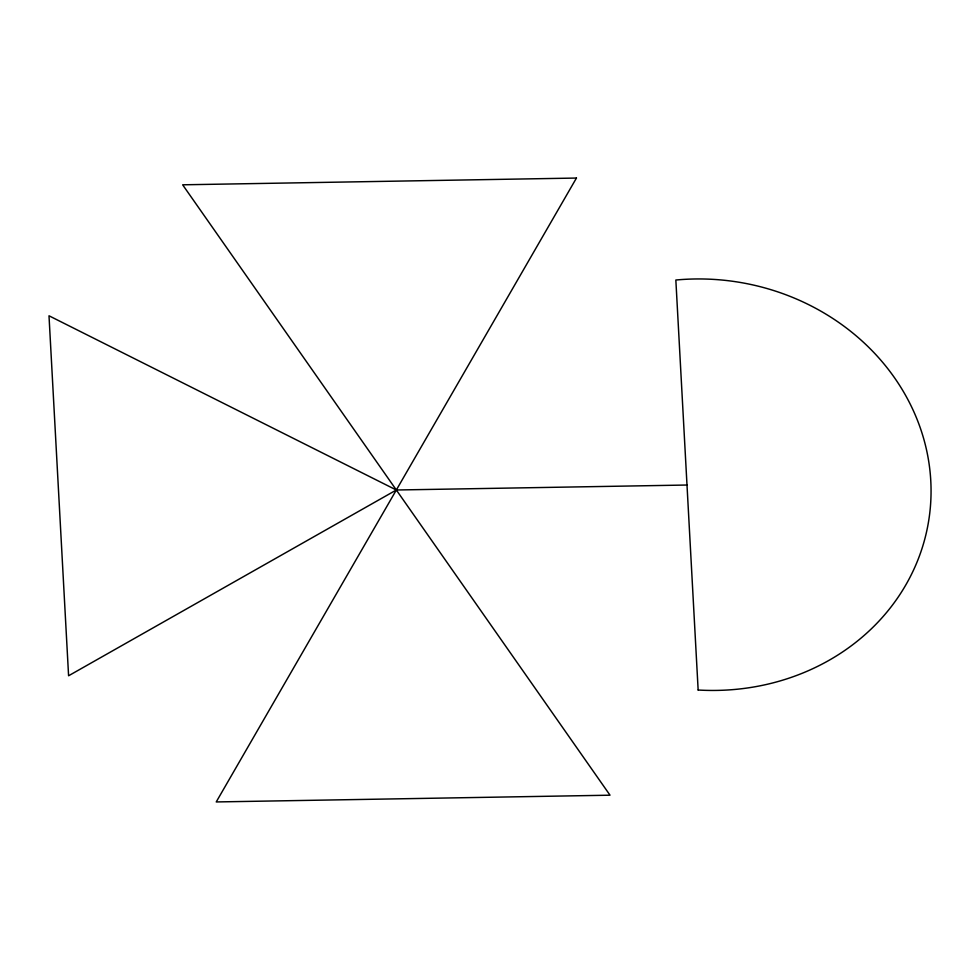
<?xml version="1.0" encoding="UTF-8"?>
<svg xmlns="http://www.w3.org/2000/svg" width="980" height="980" viewBox="0 0 980 980"><rect width="100%" height="100%" fill="white"/><g stroke="black" fill="none" stroke-linecap="round" stroke-linejoin="round"><path stroke-width="1.47" d="M396.337 490L68.588 675.771L49 315.781L396.337 490L686.992 485.027M576.448 178.054L216.225 801.946L610.026 795.197L182.648 184.804L576.448 178.054M698.152 690.018L675.845 280.023A225.829 205.175 9.4 0 1 930.78 480.849A225.829 205.175 9.4 0 1 698.152 690.018"/></g></svg>
